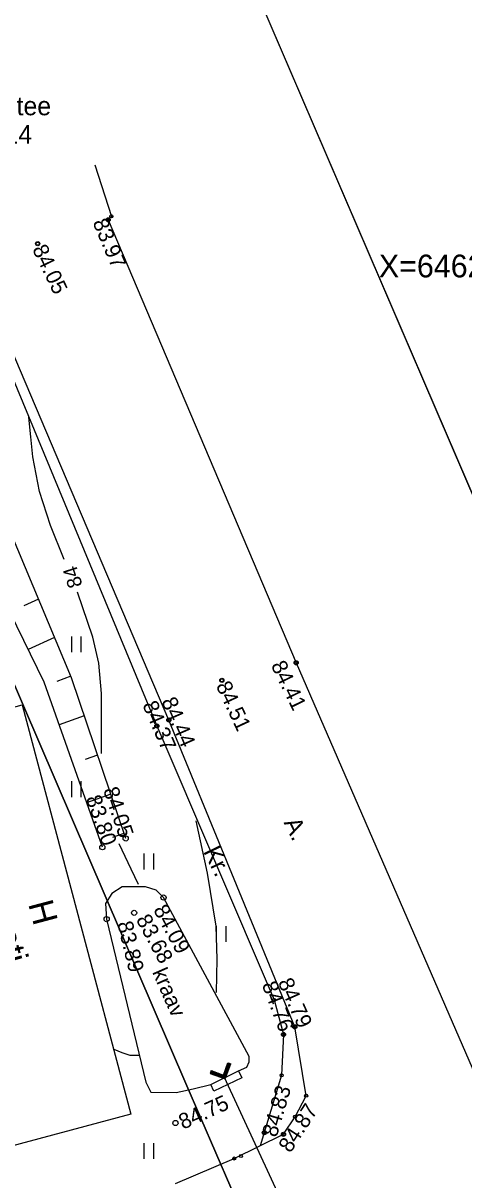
# Model space of a CAD drawing. Extents: x 635520 to 641285, y 6458433 to 6466834.
# Drawn here: x 637572.8 to 637594.1, y 6462656.9 to 6462712.8 of the extents above; entities that cross this region are included whole.
import ezdxf

# ---------------------------------------------------------------- set-up
doc = ezdxf.new("R2010")
doc.units = 0
for name, color, linetype in [('HALJASTUS', 7, 'Continuous'), ('HOONE', 7, 'Continuous'), ('HORISONTAAL-EH2000', 7, 'Continuous'), ('KORGUS-EH2000', 7, 'Continuous'), ('MOOTMPUNKT', 7, 'Continuous'), ('PIIR', 7, 'Continuous'), ('RELJEEF', 7, 'Continuous'), ('TEE', 7, 'Continuous'), ('TRUUP', 7, 'Continuous'), ('VEEKOGU', 7, 'Continuous'), ('VORK', 7, 'Continuous')]:
    doc.layers.add(name, color=color, linetype=linetype)

msp = doc.modelspace()

# ---------------------------------------------------------------- linework, layer by layer
at = {"layer": 'HALJASTUS'}
for p, q in [((637575.125, 6462683.179), (637575.125, 6462682.418)), ((637575.58, 6462683.179), (637575.58, 6462682.418)), ((637575.125, 6462676.179), (637575.125, 6462675.418)), ((637575.58, 6462676.179), (637575.58, 6462675.418)), ((637578.625, 6462672.679), (637578.625, 6462671.918)), ((637579.08, 6462672.679), (637579.08, 6462671.918)), ((637582.125, 6462669.179), (637582.125, 6462668.418)), ((637582.58, 6462669.179), (637582.58, 6462668.418)), ((637578.625, 6462658.679), (637578.625, 6462657.918)), ((637579.08, 6462658.679), (637579.08, 6462657.918))]:
    msp.add_line(p, q, dxfattribs=at)
at = {"layer": 'HOONE'}
msp.add_lwpolyline([(637572.739, 6462679.869), (637577.992, 6462660.081), (637569.735, 6462657.867), (637569.6, 6462658.413), (637570.45, 6462658.641), (637567.071, 6462671.241), (637565.033, 6462670.739), (637563.252, 6462677.245), (637572.739, 6462679.869)], dxfattribs=at)
at = {"layer": 'HORISONTAAL-EH2000'}
for points in [[(637574.763, 6462686.911), (637574.098, 6462688.556), (637573.569, 6462690.197), (637573.253, 6462691.875), (637573.152, 6462692.831), (637573.051, 6462693.787)], [(637576.567, 6462677.52), (637576.567, 6462678.971), (637576.567, 6462680.422), (637576.441, 6462681.893), (637576.158, 6462683.154), (637575.406, 6462685.323)], [(637582.131, 6462665.96), (637582.166, 6462667.573), (637582.125, 6462669.179), (637581.699, 6462671.732), (637581.151, 6462674.274)], [(637577.408, 6462673.175), (637577.696, 6462672.558), (637577.985, 6462671.943), (637578.163, 6462671.573), (637578.343, 6462671.203)], [(637577.161, 6462663.229), (637577.549, 6462663.065), (637577.944, 6462662.937), (637578.415, 6462662.937)]]:
    msp.add_lwpolyline(points, dxfattribs=at)
at = {"layer": 'KORGUS-EH2000'}
for centre, radius in [((637576.894, 6462703.333), 0.1), ((637573.485, 6462702.182), 0.1), ((637585.991, 6462681.911), 0.1), ((637582.396, 6462681.063), 0.1), ((637579.251, 6462678.857), 0.1), ((637579.83, 6462679.142), 0.1), ((637577.743, 6462673.414), 0.125), ((637576.613, 6462672.989), 0.125), ((637579.573, 6462670.558), 0.125), ((637576.82, 6462669.512), 0.125), ((637578.151, 6462669.817), 0.125), ((637585.927, 6462664.302), 0.1), ((637585.376, 6462663.932), 0.1), ((637580.149, 6462659.652), 0.125), ((637584.447, 6462659.188), 0.1), ((637585.375, 6462659.105), 0.1)]:
    msp.add_circle(centre, radius, dxfattribs=at)
at = {"layer": 'MOOTMPUNKT'}
for centre in [(637577.05, 6462703.501), (637576.894, 6462703.333), (637573.485, 6462702.182), (637585.991, 6462681.911), (637582.396, 6462681.063), (637579.251, 6462678.857), (637579.83, 6462679.142), (637584.922, 6462665.605), (637585.927, 6462664.302), (637585.376, 6462663.932), (637585.287, 6462661.961), (637586.473, 6462660.97), (637585.936, 6462659.956), (637584.447, 6462659.188), (637585.375, 6462659.105), (637582.994, 6462657.934), (637583.316, 6462658.055)]:
    msp.add_circle(centre, 0.075, dxfattribs=at)
at = {"layer": 'PIIR'}
for points in [[(637353.13, 6462864.54), (637469.54, 6462931.01), (637486.6, 6462884.52), (637514.77, 6462809.68), (637536.13, 6462756.21), (637550.61, 6462721.37), (637554.32, 6462722.87), (637557.03, 6462716.49), (637580.65, 6462661.56), (637606.05, 6462602.89), (637648.76, 6462501.82), (637606.05, 6462465.7), (637564.16, 6462430.62), (637503.74, 6462382.86), (637468.12, 6462357.68), (637436.35, 6462338.64), (637420.75, 6462347.57), (637461.84, 6462371.62), (637500.69, 6462455.68), (637521.04, 6462521.2), (637545.47, 6462531.18), (637521.85, 6462579.03), (637482.8, 6462645.08)], [(637623.84, 6462734.81), (637707.8, 6462623.89), (637716.48, 6462661.92), (637717.87, 6462667.25), (637812.33, 6462495.2), (637862.64, 6462393.94), (637905.55, 6462308.22), (637898.04, 6462148.91), (637847.25, 6462116.82), (637827.52, 6462153.7), (637801.52, 6462208.36), (637776.73, 6462264.96), (637753.77, 6462318.2), (637737.91, 6462355.11), (637709.88, 6462420.1), (637672.34, 6462507.66), (637628.08, 6462612.41), (637602.67, 6462671.11), (637582.24, 6462718.61), (637586.71, 6462720.18)]]:
    msp.add_lwpolyline(points, close=True, dxfattribs=at)
msp.add_lwpolyline([(637558.36, 6462765.27), (637572.98, 6462730.2), (637576.94, 6462731.56), (637582.24, 6462718.61), (637602.67, 6462671.11), (637628.08, 6462612.41), (637668.21, 6462517.42), (637648.76, 6462501.82), (637606.05, 6462602.89), (637580.65, 6462661.56), (637557.03, 6462716.49), (637554.32, 6462722.87), (637550.61, 6462721.37), (637536.13, 6462756.21)], dxfattribs=at)
at = {"layer": 'RELJEEF'}
for p, q in [((637573.522, 6462684.984), (637572.814, 6462684.661)), ((637574.298, 6462683.138), (637573.023, 6462682.56)), ((637575.084, 6462681.268), (637574.415, 6462680.997)), ((637575.74, 6462679.344), (637574.526, 6462678.916)), ((637576.38, 6462677.449), (637575.776, 6462677.236)), ((637577.02, 6462675.554), (637575.854, 6462675.143)), ((637577.66, 6462673.659), (637577.107, 6462673.464))]:
    msp.add_line(p, q, dxfattribs=at)
for points in [[(637577.743, 6462673.414), (637575.117, 6462681.189), (637569.905, 6462693.591), (637569.696, 6462694.355), (637569.45, 6462695.479), (637569.088, 6462697.524), (637568.46, 6462700.358), (637568.105, 6462702.415)], [(637576.613, 6462672.989), (637573.803, 6462680.968), (637568.189, 6462692.434), (637562.665, 6462699.649)]]:
    msp.add_lwpolyline(points, dxfattribs=at)
at = {"layer": 'TEE'}
for points in [[(637576.244, 6462705.99), (637577.05, 6462703.501), (637576.894, 6462703.333), (637585.991, 6462681.911), (637595.199, 6462660.726), (637597.023, 6462656.519), (637606.573, 6462634.373), (637615.237, 6462614.611), (637619.218, 6462605.752), (637619.464, 6462605.731), (637621.459, 6462602.057), (637626.162, 6462595.156), (637629.111, 6462589.508), (637632.099, 6462582.169), (637634.874, 6462573.057), (637635.665, 6462569.519), (637637.875, 6462562.137), (637646.856, 6462540.855), (637655.85, 6462519.829), (637658.457, 6462513.968), (637658.886, 6462514.084), (637662.526, 6462505.396), (637662.293, 6462504.935), (637667.692, 6462492.08)], [(637568.822, 6462703.739), (637570.52, 6462699.865), (637579.251, 6462678.857), (637584.922, 6462665.605), (637585.376, 6462663.932), (637585.287, 6462661.961), (637584.255, 6462658.554)], [(637580.153, 6462656.725), (637582.994, 6462657.934), (637585.375, 6462659.105), (637585.936, 6462659.956), (637586.473, 6462660.97), (637585.927, 6462664.302), (637579.83, 6462679.142), (637570.916, 6462700.091), (637569.19, 6462703.851)]]:
    msp.add_lwpolyline(points, dxfattribs=at)
at = {"layer": 'TRUUP'}
for p, q in [((637581.872, 6462662.188), (637581.823, 6462662.054)), ((637581.847, 6462662.121), (637582.511, 6462661.877)), ((637581.852, 6462662.135), (637581.982, 6462661.996)), ((637581.862, 6462662.161), (637582.034, 6462661.977)), ((637581.872, 6462662.188), (637582.469, 6462661.968)), ((637581.872, 6462662.187), (637582.086, 6462661.958)), ((637581.922, 6462662.17), (637582.138, 6462661.938)), ((637581.974, 6462662.15), (637582.19, 6462661.919)), ((637582.027, 6462662.131), (637582.242, 6462661.9)), ((637582.469, 6462661.968), (637582.688, 6462662.565)), ((637582.511, 6462661.877), (637582.755, 6462662.541)), ((637582.532, 6462662.14), (637582.641, 6462662.023)), ((637582.541, 6462662.166), (637582.65, 6462662.049)), ((637582.551, 6462662.192), (637582.66, 6462662.076)), ((637582.553, 6462661.786), (637582.822, 6462662.516)), ((637582.561, 6462662.218), (637582.67, 6462662.102)), ((637582.57, 6462662.245), (637582.679, 6462662.128)), ((637582.58, 6462662.271), (637582.689, 6462662.154)), ((637582.59, 6462662.297), (637582.699, 6462662.181)), ((637582.6, 6462662.324), (637582.708, 6462662.207)), ((637582.609, 6462662.35), (637582.718, 6462662.233)), ((637582.619, 6462662.376), (637582.728, 6462662.26)), ((637582.629, 6462662.402), (637582.737, 6462662.286)), ((637582.638, 6462662.429), (637582.747, 6462662.312)), ((637582.648, 6462662.455), (637582.757, 6462662.338)), ((637582.658, 6462662.481), (637582.766, 6462662.365)), ((637582.667, 6462662.507), (637582.776, 6462662.391)), ((637582.677, 6462662.534), (637582.786, 6462662.417)), ((637582.687, 6462662.56), (637582.795, 6462662.443)), ((637582.688, 6462662.565), (637582.822, 6462662.516)), ((637582.73, 6462662.55), (637582.805, 6462662.47)), ((637582.782, 6462662.531), (637582.815, 6462662.496)), ((637581.823, 6462662.054), (637582.553, 6462661.786)), ((637581.833, 6462662.082), (637581.878, 6462662.034)), ((637581.843, 6462662.108), (637581.93, 6462662.015)), ((637582.079, 6462662.112), (637582.295, 6462661.881)), ((637582.131, 6462662.093), (637582.347, 6462661.862)), ((637582.183, 6462662.074), (637582.399, 6462661.842)), ((637582.235, 6462662.054), (637582.451, 6462661.823)), ((637582.287, 6462662.035), (637582.503, 6462661.804)), ((637582.339, 6462662.016), (637582.554, 6462661.787)), ((637582.391, 6462661.997), (637582.563, 6462661.813)), ((637582.444, 6462661.978), (637582.573, 6462661.839)), ((637582.474, 6462661.982), (637582.583, 6462661.865)), ((637582.483, 6462662.008), (637582.592, 6462661.892)), ((637582.493, 6462662.035), (637582.602, 6462661.918)), ((637582.503, 6462662.061), (637582.612, 6462661.944)), ((637582.512, 6462662.087), (637582.621, 6462661.971)), ((637582.522, 6462662.113), (637582.631, 6462661.997))]:
    msp.add_line(p, q, dxfattribs=at)
for points in [[(637581.859, 6462661.522), (637583.204, 6462662.181), (637583.356, 6462661.845), (637582.007, 6462661.194), (637581.859, 6462661.522)], [(637582.511, 6462661.877), (637586.363, 6462653.537)]]:
    msp.add_lwpolyline(points, dxfattribs=at)
at = {"layer": 'VEEKOGU'}
msp.add_lwpolyline([(637583.205, 6462662.179), (637583.598, 6462662.357), (637583.716, 6462662.609), (637583.722, 6462662.861), (637579.573, 6462670.558), (637579.218, 6462670.921), (637578.694, 6462671.082), (637577.573, 6462671.078), (637577.072, 6462670.749), (637576.769, 6462670.266), (637576.82, 6462669.512), (637578.724, 6462661.621), (637578.965, 6462661.144), (637580.179, 6462661.126), (637581.01, 6462661.302), (637581.859, 6462661.522)], dxfattribs=at)

# ---------------------------------------------------------------- texts
at = {"layer": 'HOONE'}
for s, rotation, p in [('Kuivati', 285.753, (637570.571, 6462671.905)), ('H', 284.8313, (637573.02, 6462670.256))]:
    msp.add_text(s, height=1.2, rotation=rotation, dxfattribs=at).set_placement(p)
at = {"layer": 'HORISONTAAL-EH2000'}
msp.add_text('84', height=0.7, rotation=107.7345, dxfattribs=at).set_placement((637575.663, 6462685.661))
at = {"layer": 'KORGUS-EH2000'}
for s, rotation, p in [('83.97', 292.9575, (637576.129, 6462703.213)), ('84.05', 295.7349, (637573.204, 6462701.919)), ('84.41', 295.9044, (637584.754, 6462681.791)), ('84.51', 295.0961, (637582.093, 6462680.807)), ('84.37', 293.2399, (637578.54, 6462679.877)), ('84.44', 293.6188, (637579.456, 6462680.054)), ('84.05', 288.6624, (637576.643, 6462675.763)), ('83.80', 289.401, (637575.802, 6462675.361)), ('84.09', 298.3265, (637579.06, 6462669.969)), ('83.89', 283.5651, (637577.329, 6462669.322)), ('83.68', 298.3265, (637578.222, 6462669.499)), ('84.79', 294.0875, (637585.092, 6462666.464)), ('84.76', 290.4005, (637584.321, 6462666.347)), ('84.75', 24.3237, (637580.518, 6462659.325)), ('84.83', 73.4976, (637585.04, 6462658.925)), ('84.87', 57.0651, (637585.71, 6462658.165))]:
    msp.add_text(s, height=0.75, rotation=rotation, dxfattribs=at).set_placement(p)
at = {"layer": 'PIIR'}
for s, p in [('22150 Elva-Puhja tee', (637562.627, 6462708.389)), ('33101:002:0014', (637564.517, 6462707.014))]:
    msp.add_text(s, height=0.9, dxfattribs=at).set_placement(p)
at = {"layer": 'TEE'}
for s, p in [('A.', (637585.375, 6462674.184)), ('Kr.', (637581.481, 6462672.788))]:
    msp.add_text(s, height=0.85, rotation=296.1095, dxfattribs=at).set_placement(p)
at = {"layer": 'VEEKOGU'}
msp.add_text('kraav', height=0.75, rotation=293.7155, dxfattribs=at).set_placement((637579.012, 6462666.951))
at = {"layer": 'VORK'}
msp.add_text('X=6462700', height=1.1, dxfattribs=at).set_placement((637589.992, 6462700.55))

doc.saveas('drawing.dxf')
